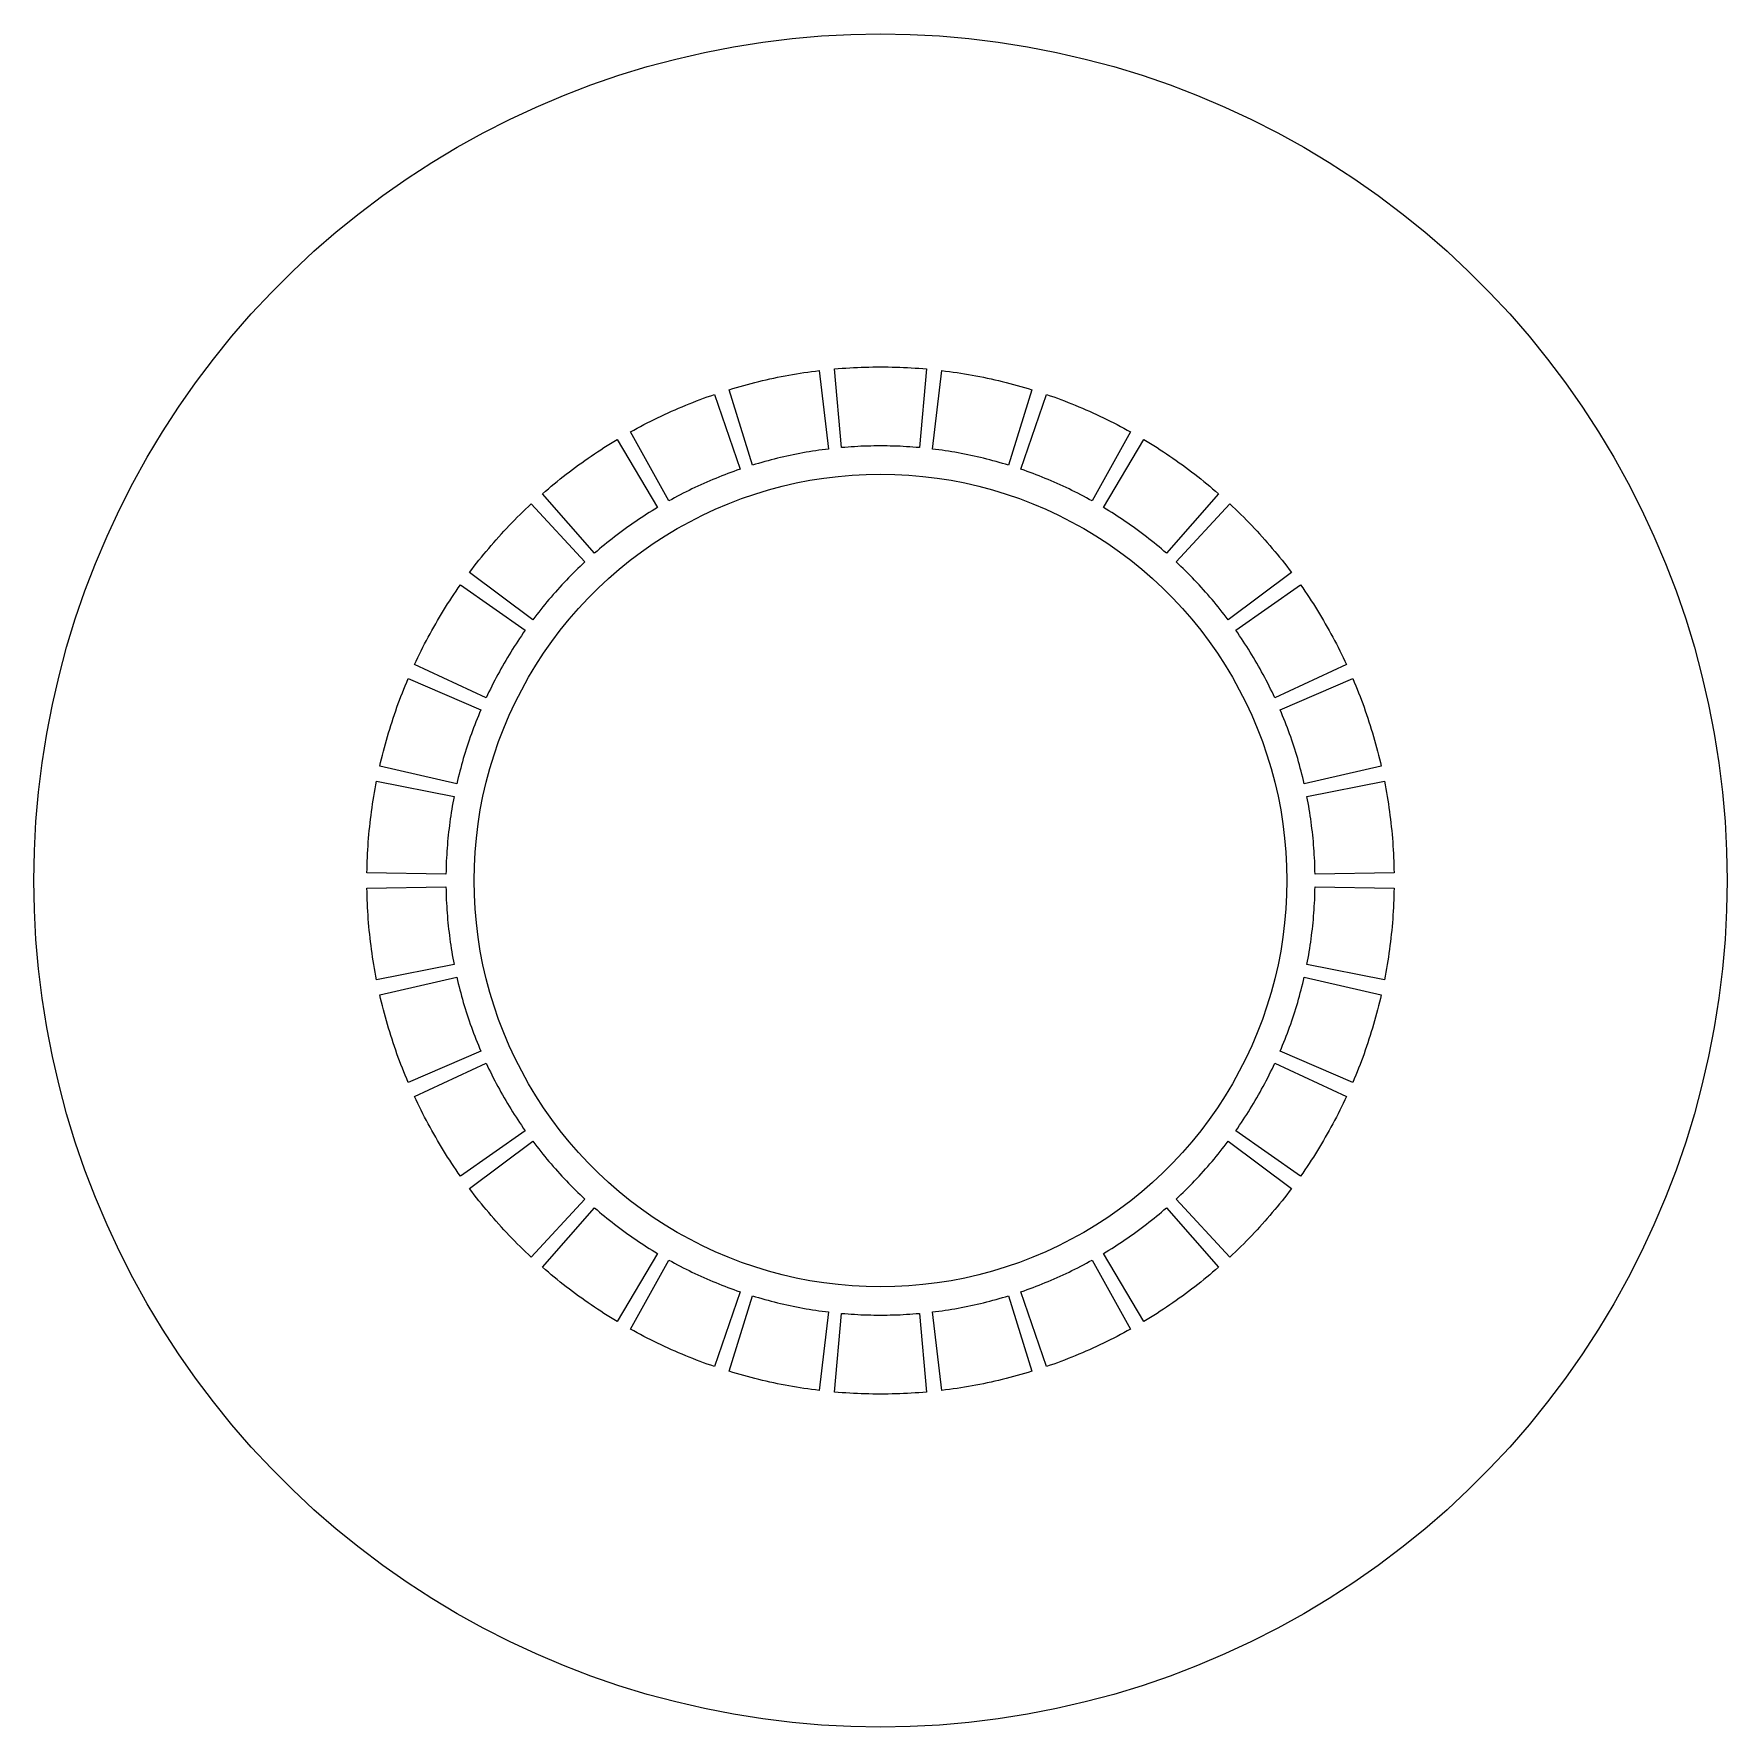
# Model space of a CAD drawing. Header units: metres. Extents: x 0 to 300, y 0 to 300.
import ezdxf

# ---------------------------------------------------------------- set-up
doc = ezdxf.new("R2010")
doc.units = ezdxf.units.M

msp = doc.modelspace()

# ---------------------------------------------------------------- linework, layer by layer
at = {"layer": 'CUT'}
for points in [[(300, 150), (299.9086, 144.7651), (299.6346, 139.5365), (299.1783, 134.3207), (298.5402, 129.124), (297.7212, 123.9528), (296.7221, 118.8132), (295.5444, 113.7117), (294.1893, 108.6544), (292.6585, 103.6475), (290.9539, 98.697), (289.0776, 93.809), (287.0318, 88.9895), (284.8191, 84.2443), (282.4421, 79.5793), (279.9038, 75), (277.2072, 70.5121), (274.3556, 66.1211), (271.3525, 61.8322), (268.2016, 57.6508), (264.9067, 53.5819), (261.4717, 49.6304), (257.901, 45.8012), (254.1988, 42.099), (250.3696, 38.5283), (246.4181, 35.0933), (242.3492, 31.7984), (238.1678, 28.6475), (233.8789, 25.6444), (229.4879, 22.7928), (225, 20.0962), (220.4207, 17.5579), (215.7557, 15.1809), (211.0105, 12.9682), (206.191, 10.9224), (201.303, 9.0461), (196.3525, 7.3415), (191.3456, 5.8107), (186.2883, 4.4556), (181.1868, 3.2779), (176.0472, 2.2788), (170.876, 1.4598), (165.6793, 0.8217), (160.4635, 0.3654), (155.2349, 0.0914), (150, 0), (144.7651, 0.0914), (139.5365, 0.3654), (134.3207, 0.8217), (129.124, 1.4598), (123.9528, 2.2788), (118.8132, 3.2779), (113.7117, 4.4556), (108.6544, 5.8107), (103.6475, 7.3415), (98.697, 9.0461), (93.809, 10.9224), (88.9895, 12.9682), (84.2443, 15.1809), (79.5793, 17.5579), (75, 20.0962), (70.5121, 22.7928), (66.1211, 25.6444), (61.8322, 28.6475), (57.6508, 31.7984), (53.5819, 35.0933), (49.6304, 38.5283), (45.8012, 42.099), (42.099, 45.8012), (38.5283, 49.6304), (35.0933, 53.5819), (31.7984, 57.6508), (28.6475, 61.8322), (25.6444, 66.1211), (22.7928, 70.5121), (20.0962, 75), (17.5579, 79.5793), (15.1809, 84.2443), (12.9682, 88.9895), (10.9224, 93.809), (9.0461, 98.697), (7.3415, 103.6475), (5.8107, 108.6544), (4.4556, 113.7117), (3.2779, 118.8132), (2.2788, 123.9528), (1.4598, 129.124), (0.8217, 134.3207), (0.3654, 139.5365), (0.0914, 144.7651), (0, 150), (0.0914, 155.2349), (0.3654, 160.4635), (0.8217, 165.6793), (1.4598, 170.876), (2.2788, 176.0472), (3.2779, 181.1868), (4.4556, 186.2883), (5.8107, 191.3456), (7.3415, 196.3525), (9.0461, 201.303), (10.9224, 206.191), (12.9682, 211.0105), (15.1809, 215.7557), (17.5579, 220.4207), (20.0962, 225), (22.7928, 229.4879), (25.6444, 233.8789), (28.6475, 238.1678), (31.7984, 242.3492), (35.0933, 246.4181), (38.5283, 250.3696), (42.099, 254.1988), (45.8012, 257.901), (49.6304, 261.4717), (53.5819, 264.9067), (57.6508, 268.2016), (61.8322, 271.3525), (66.1211, 274.3556), (70.5121, 277.2072), (75, 279.9038), (79.5793, 282.4421), (84.2443, 284.8191), (88.9895, 287.0318), (93.809, 289.0776), (98.697, 290.9539), (103.6475, 292.6585), (108.6544, 294.1893), (113.7117, 295.5444), (118.8132, 296.7221), (123.9528, 297.7212), (129.124, 298.5402), (134.3207, 299.1783), (139.5365, 299.6346), (144.7651, 299.9086), (150, 300), (155.2349, 299.9086), (160.4635, 299.6346), (165.6793, 299.1783), (170.876, 298.5402), (176.0472, 297.7212), (181.1868, 296.7221), (186.2883, 295.5444), (191.3456, 294.1893), (196.3525, 292.6585), (201.303, 290.9539), (206.191, 289.0776), (211.0105, 287.0318), (215.7557, 284.8191), (220.4207, 282.4421), (225, 279.9038), (229.4879, 277.2072), (233.8789, 274.3556), (238.1678, 271.3525), (242.3492, 268.2016), (246.4181, 264.9067), (250.3696, 261.4717), (254.1988, 257.901), (257.901, 254.1988), (261.4717, 250.3696), (264.9067, 246.4181), (268.2016, 242.3492), (271.3525, 238.1678), (274.3556, 233.8789), (277.2072, 229.4879), (279.9038, 225), (282.4421, 220.4207), (284.8191, 215.7557), (287.0318, 211.0105), (289.0776, 206.191), (290.9539, 201.303), (292.6585, 196.3525), (294.1893, 191.3456), (295.5444, 186.2883), (296.7221, 181.1868), (297.7212, 176.0472), (298.5402, 170.876), (299.1783, 165.6793), (299.6346, 160.4635), (299.9086, 155.2349)], [(123.1751, 236.9565), (123.8265, 237.1547), (124.4793, 237.3481), (125.1335, 237.5366), (125.7892, 237.7202), (126.4462, 237.8989), (127.1045, 238.0727), (127.7641, 238.2415), (128.425, 238.4054), (129.087, 238.5644), (129.7502, 238.7184), (130.4146, 238.8674), (131.08, 239.0114), (131.7465, 239.1505), (132.4141, 239.2846), (133.0826, 239.4137), (133.7521, 239.5377), (134.4224, 239.6568), (135.0937, 239.7708), (135.7658, 239.8798), (136.4386, 239.9838), (137.1123, 240.0828), (137.7866, 240.1767), (138.4617, 240.2655), (139.1374, 240.3493), (140.8085, 226.4494), (140.2368, 226.3785), (139.6656, 226.3033), (139.095, 226.2239), (138.525, 226.1402), (137.9557, 226.0522), (137.387, 225.9599), (136.819, 225.8634), (136.2517, 225.7627), (135.6853, 225.6577), (135.1196, 225.5485), (134.5548, 225.435), (133.9908, 225.3174), (133.4277, 225.1955), (132.8656, 225.0694), (132.3044, 224.9391), (131.7442, 224.8046), (131.185, 224.6659), (130.6269, 224.523), (130.0699, 224.376), (129.5139, 224.2248), (128.9592, 224.0694), (128.4056, 223.9099), (127.8532, 223.7463), (127.302, 223.5785)], [(141.8406, 240.6335), (142.5189, 240.692), (143.1977, 240.7454), (143.8768, 240.7938), (144.5563, 240.837), (145.2361, 240.8752), (145.9162, 240.9083), (146.5965, 240.9363), (147.2769, 240.9592), (147.9576, 240.9771), (148.6383, 240.9898), (149.3191, 240.9975), (150, 241), (150.6809, 240.9975), (151.3617, 240.9898), (152.0424, 240.9771), (152.7231, 240.9592), (153.4035, 240.9363), (154.0838, 240.9083), (154.7639, 240.8752), (155.4437, 240.837), (156.1232, 240.7938), (156.8023, 240.7454), (157.4811, 240.692), (158.1594, 240.6335), (156.9041, 226.6898), (156.3302, 226.7394), (155.7558, 226.7846), (155.1811, 226.8255), (154.6062, 226.8621), (154.031, 226.8944), (153.4555, 226.9224), (152.8799, 226.9461), (152.3041, 226.9655), (151.7282, 226.9806), (151.1522, 226.9914), (150.5761, 226.9978), (150, 227), (149.4239, 226.9978), (148.8478, 226.9914), (148.2718, 226.9806), (147.6959, 226.9655), (147.1201, 226.9461), (146.5445, 226.9224), (145.969, 226.8944), (145.3938, 226.8621), (144.8189, 226.8255), (144.2442, 226.7846), (143.6698, 226.7394), (143.0959, 226.6898)], [(160.8626, 240.3493), (161.5383, 240.2655), (162.2134, 240.1767), (162.8877, 240.0828), (163.5614, 239.9838), (164.2342, 239.8798), (164.9063, 239.7708), (165.5776, 239.6568), (166.2479, 239.5377), (166.9174, 239.4137), (167.5859, 239.2846), (168.2535, 239.1505), (168.92, 239.0114), (169.5854, 238.8674), (170.2498, 238.7184), (170.913, 238.5644), (171.575, 238.4054), (172.2359, 238.2415), (172.8955, 238.0727), (173.5538, 237.8989), (174.2108, 237.7202), (174.8665, 237.5366), (175.5207, 237.3481), (176.1735, 237.1547), (176.8249, 236.9565), (172.698, 223.5785), (172.1468, 223.7463), (171.5944, 223.9099), (171.0408, 224.0694), (170.4861, 224.2248), (169.9301, 224.376), (169.3731, 224.523), (168.815, 224.6659), (168.2558, 224.8046), (167.6956, 224.9391), (167.1344, 225.0694), (166.5723, 225.1955), (166.0092, 225.3174), (165.4452, 225.435), (164.8804, 225.5485), (164.3147, 225.6577), (163.7483, 225.7627), (163.181, 225.8634), (162.613, 225.9599), (162.0443, 226.0522), (161.475, 226.1402), (160.905, 226.2239), (160.3344, 226.3033), (159.7632, 226.3785), (159.1915, 226.4494)], [(105.682, 229.479), (106.2779, 229.8084), (106.8763, 230.1333), (107.4771, 230.4537), (108.0802, 230.7696), (108.6857, 231.081), (109.2935, 231.3878), (109.9036, 231.6901), (110.5159, 231.9878), (111.1304, 232.281), (111.7471, 232.5695), (112.366, 232.8534), (112.987, 233.1326), (113.61, 233.4072), (114.2351, 233.6772), (114.8621, 233.9424), (115.4912, 234.203), (116.1222, 234.4588), (116.755, 234.7099), (117.3898, 234.9563), (118.0263, 235.1979), (118.6646, 235.4347), (119.3047, 235.6668), (119.9466, 235.8941), (120.5901, 236.1165), (125.1147, 222.8678), (124.5702, 222.6796), (124.0271, 222.4873), (123.4855, 222.2909), (122.9453, 222.0905), (122.4067, 221.8861), (121.8696, 221.6776), (121.3341, 221.4652), (120.8002, 221.2487), (120.268, 221.0282), (119.7374, 220.8038), (119.2085, 220.5754), (118.6813, 220.343), (118.1558, 220.1067), (117.6322, 219.8665), (117.1104, 219.6224), (116.5904, 219.3743), (116.0723, 219.1224), (115.556, 218.8666), (115.0417, 218.607), (114.5294, 218.3435), (114.019, 218.0762), (113.5107, 217.8051), (113.0044, 217.5302), (112.5002, 217.2515)], [(179.4099, 236.1165), (180.0534, 235.8941), (180.6953, 235.6668), (181.3354, 235.4347), (181.9737, 235.1979), (182.6102, 234.9563), (183.245, 234.7099), (183.8778, 234.4588), (184.5088, 234.203), (185.1379, 233.9424), (185.7649, 233.6772), (186.39, 233.4072), (187.013, 233.1326), (187.634, 232.8534), (188.2529, 232.5695), (188.8696, 232.281), (189.4841, 231.9878), (190.0964, 231.6901), (190.7065, 231.3878), (191.3143, 231.081), (191.9198, 230.7696), (192.5229, 230.4537), (193.1237, 230.1333), (193.7221, 229.8084), (194.318, 229.479), (187.4998, 217.2515), (186.9956, 217.5302), (186.4893, 217.8051), (185.981, 218.0762), (185.4706, 218.3435), (184.9583, 218.607), (184.444, 218.8666), (183.9277, 219.1224), (183.4096, 219.3743), (182.8896, 219.6224), (182.3678, 219.8665), (181.8442, 220.1067), (181.3187, 220.343), (180.7915, 220.5754), (180.2626, 220.8038), (179.732, 221.0282), (179.1998, 221.2487), (178.6659, 221.4652), (178.1304, 221.6776), (177.5933, 221.8861), (177.0547, 222.0905), (176.5145, 222.2909), (175.9729, 222.4873), (175.4298, 222.6796), (174.8853, 222.8678)], [(90.1259, 218.528), (90.6403, 218.9741), (91.158, 219.4163), (91.679, 219.8546), (92.2033, 220.289), (92.7308, 220.7195), (93.2615, 221.146), (93.7954, 221.5685), (94.3325, 221.987), (94.8727, 222.4015), (95.4159, 222.8119), (95.9622, 223.2183), (96.5115, 223.6205), (97.0639, 224.0187), (97.6192, 224.4127), (98.1774, 224.8025), (98.7385, 225.1882), (99.3025, 225.5696), (99.8693, 225.9468), (100.439, 226.3197), (101.0114, 226.6884), (101.5865, 227.0528), (102.1644, 227.4129), (102.7449, 227.7686), (103.3281, 228.12), (110.5084, 216.1015), (110.0149, 215.8042), (109.5237, 215.5032), (109.0347, 215.1985), (108.5481, 214.8902), (108.0637, 214.5782), (107.5817, 214.2627), (107.1021, 213.9435), (106.6249, 213.6207), (106.1501, 213.2944), (105.6777, 212.9646), (105.2079, 212.6312), (104.7405, 212.2943), (104.2757, 211.9539), (103.8135, 211.6101), (103.3538, 211.2628), (102.8967, 210.9121), (102.4423, 210.5579), (101.9905, 210.2004), (101.5415, 209.8395), (101.0951, 209.4753), (100.6515, 209.1077), (100.2106, 208.7368), (99.7725, 208.3627), (99.3373, 207.9852)], [(196.6719, 228.12), (197.2551, 227.7686), (197.8356, 227.4129), (198.4135, 227.0528), (198.9886, 226.6884), (199.561, 226.3197), (200.1307, 225.9468), (200.6975, 225.5696), (201.2615, 225.1882), (201.8226, 224.8025), (202.3808, 224.4127), (202.9361, 224.0187), (203.4885, 223.6205), (204.0378, 223.2183), (204.5841, 222.8119), (205.1273, 222.4015), (205.6675, 221.987), (206.2046, 221.5685), (206.7385, 221.146), (207.2692, 220.7195), (207.7967, 220.289), (208.321, 219.8546), (208.842, 219.4163), (209.3597, 218.9741), (209.8741, 218.528), (200.6627, 207.9852), (200.2275, 208.3627), (199.7894, 208.7368), (199.3485, 209.1077), (198.9049, 209.4753), (198.4585, 209.8395), (198.0095, 210.2004), (197.5577, 210.5579), (197.1033, 210.9121), (196.6462, 211.2628), (196.1865, 211.6101), (195.7243, 211.9539), (195.2595, 212.2943), (194.7921, 212.6312), (194.3223, 212.9646), (193.8499, 213.2944), (193.3751, 213.6207), (192.8979, 213.9435), (192.4183, 214.2627), (191.9363, 214.5782), (191.4519, 214.8902), (190.9653, 215.1985), (190.4763, 215.5032), (189.9851, 215.8042), (189.4916, 216.1015)], [(222, 150), (221.9561, 147.4872), (221.8246, 144.9775), (221.6056, 142.474), (221.2993, 139.9795), (220.9062, 137.4973), (220.4266, 135.0304), (219.8613, 132.5816), (219.2108, 130.1541), (218.4761, 127.7508), (217.6579, 125.3745), (216.7572, 123.0283), (215.7753, 120.715), (214.7132, 118.4373), (213.5722, 116.198), (212.3538, 114), (211.0595, 111.8458), (209.6907, 109.7381), (208.2492, 107.6795), (206.7368, 105.6724), (205.1552, 103.7193), (203.5064, 101.8226), (201.7925, 99.9846), (200.0154, 98.2075), (198.1774, 96.4936), (196.2807, 94.8448), (194.3276, 93.2632), (192.3205, 91.7508), (190.2619, 90.3093), (188.1542, 88.9405), (186, 87.6462), (183.802, 86.4278), (181.5627, 85.2868), (179.285, 84.2247), (176.9717, 83.2428), (174.6255, 82.3421), (172.2492, 81.5239), (169.8459, 80.7892), (167.4184, 80.1387), (164.9696, 79.5734), (162.5027, 79.0938), (160.0205, 78.7007), (157.526, 78.3944), (155.0225, 78.1754), (152.5128, 78.0439), (150, 78), (147.4872, 78.0439), (144.9775, 78.1754), (142.474, 78.3944), (139.9795, 78.7007), (137.4973, 79.0938), (135.0304, 79.5734), (132.5816, 80.1387), (130.1541, 80.7892), (127.7508, 81.5239), (125.3745, 82.3421), (123.0283, 83.2428), (120.715, 84.2247), (118.4373, 85.2868), (116.198, 86.4278), (114, 87.6462), (111.8458, 88.9405), (109.7381, 90.3093), (107.6795, 91.7508), (105.6724, 93.2632), (103.7193, 94.8448), (101.8226, 96.4936), (99.9846, 98.2075), (98.2075, 99.9846), (96.4936, 101.8226), (94.8448, 103.7193), (93.2632, 105.6724), (91.7508, 107.6795), (90.3093, 109.7381), (88.9405, 111.8458), (87.6462, 114), (86.4278, 116.198), (85.2868, 118.4373), (84.2247, 120.715), (83.2428, 123.0283), (82.3421, 125.3745), (81.5239, 127.7508), (80.7892, 130.1541), (80.1387, 132.5816), (79.5734, 135.0304), (79.0938, 137.4973), (78.7007, 139.9795), (78.3944, 142.474), (78.1754, 144.9775), (78.0439, 147.4872), (78, 150), (78.0439, 152.5128), (78.1754, 155.0225), (78.3944, 157.526), (78.7007, 160.0205), (79.0938, 162.5027), (79.5734, 164.9696), (80.1387, 167.4184), (80.7892, 169.8459), (81.5239, 172.2492), (82.3421, 174.6255), (83.2428, 176.9717), (84.2247, 179.285), (85.2868, 181.5627), (86.4278, 183.802), (87.6462, 186), (88.9405, 188.1542), (90.3093, 190.2619), (91.7508, 192.3205), (93.2632, 194.3276), (94.8448, 196.2807), (96.4936, 198.1774), (98.2075, 200.0154), (99.9846, 201.7925), (101.8226, 203.5064), (103.7193, 205.1552), (105.6724, 206.7368), (107.6795, 208.2492), (109.7381, 209.6907), (111.8458, 211.0595), (114, 212.3538), (116.198, 213.5722), (118.4373, 214.7132), (120.715, 215.7753), (123.0283, 216.7572), (125.3745, 217.6579), (127.7508, 218.4761), (130.1541, 219.2108), (132.5816, 219.8613), (135.0304, 220.4266), (137.4973, 220.9062), (139.9795, 221.2993), (142.474, 221.6056), (144.9775, 221.8246), (147.4872, 221.9561), (150, 222), (152.5128, 221.9561), (155.0225, 221.8246), (157.526, 221.6056), (160.0205, 221.2993), (162.5027, 220.9062), (164.9696, 220.4266), (167.4184, 219.8613), (169.8459, 219.2108), (172.2492, 218.4761), (174.6255, 217.6579), (176.9717, 216.7572), (179.285, 215.7753), (181.5627, 214.7132), (183.802, 213.5722), (186, 212.3538), (188.1542, 211.0595), (190.2619, 209.6907), (192.3205, 208.2492), (194.3276, 206.7368), (196.2807, 205.1552), (198.1774, 203.5064), (200.0154, 201.7925), (201.7925, 200.0154), (203.5064, 198.1774), (205.1552, 196.2807), (206.7368, 194.3276), (208.2492, 192.3205), (209.6907, 190.2619), (211.0595, 188.1542), (212.3538, 186), (213.5722, 183.802), (214.7132, 181.5627), (215.7753, 179.285), (216.7572, 176.9717), (217.6579, 174.6255), (218.4761, 172.2492), (219.2108, 169.8459), (219.8613, 167.4184), (220.4266, 164.9696), (220.9062, 162.5027), (221.2993, 160.0205), (221.6056, 157.526), (221.8246, 155.0225), (221.9561, 152.5128)], [(77.1865, 204.582), (77.5969, 205.1252), (78.0114, 205.6654), (78.4299, 206.2025), (78.8524, 206.7364), (79.2789, 207.2671), (79.7093, 207.7947), (80.1437, 208.319), (80.582, 208.84), (81.0242, 209.3577), (81.4702, 209.8721), (81.9201, 210.3832), (82.3738, 210.8909), (82.8313, 211.3952), (83.2925, 211.896), (83.7575, 212.3934), (84.2262, 212.8872), (84.6986, 213.3776), (85.1746, 213.8644), (85.6542, 214.3477), (86.1375, 214.8273), (86.6243, 215.3033), (87.1147, 215.7756), (87.6086, 216.2443), (88.1059, 216.7093), (97.6281, 206.4463), (97.2072, 206.0529), (96.7893, 205.6563), (96.3744, 205.2566), (95.9625, 204.8539), (95.5536, 204.448), (95.1477, 204.0391), (94.7449, 203.6272), (94.3452, 203.2123), (93.9487, 202.7944), (93.5552, 202.3735), (93.1649, 201.9497), (92.7778, 201.5231), (92.394, 201.0935), (92.0133, 200.661), (91.6359, 200.2258), (91.2617, 199.7877), (90.8908, 199.3468), (90.5233, 198.9032), (90.1591, 198.4568), (89.7982, 198.0077), (89.4407, 197.5559), (89.0866, 197.1015), (88.7358, 196.6444), (88.3886, 196.1848)], [(211.8941, 216.7093), (212.3914, 216.2443), (212.8853, 215.7756), (213.3757, 215.3033), (213.8625, 214.8273), (214.3458, 214.3477), (214.8254, 213.8644), (215.3014, 213.3776), (215.7738, 212.8872), (216.2425, 212.3934), (216.7075, 211.896), (217.1687, 211.3952), (217.6262, 210.8909), (218.0799, 210.3832), (218.5298, 209.8721), (218.9758, 209.3577), (219.418, 208.84), (219.8563, 208.319), (220.2907, 207.7947), (220.7211, 207.2671), (221.1476, 206.7364), (221.5701, 206.2025), (221.9886, 205.6654), (222.4031, 205.1252), (222.8135, 204.582), (211.6114, 196.1848), (211.2642, 196.6444), (210.9134, 197.1015), (210.5593, 197.5559), (210.2018, 198.0077), (209.8409, 198.4568), (209.4767, 198.9032), (209.1092, 199.3468), (208.7383, 199.7877), (208.3641, 200.2258), (207.9867, 200.661), (207.606, 201.0935), (207.2222, 201.5231), (206.8351, 201.9497), (206.4448, 202.3735), (206.0513, 202.7944), (205.6548, 203.2123), (205.2551, 203.6272), (204.8523, 204.0391), (204.4464, 204.448), (204.0375, 204.8539), (203.6256, 205.2566), (203.2107, 205.6563), (202.7928, 206.0529), (202.3719, 206.4463)], [(67.4294, 188.2505), (67.7179, 188.8672), (68.011, 189.4817), (68.3087, 190.0941), (68.611, 190.7041), (68.9178, 191.312), (69.2292, 191.9175), (69.5451, 192.5206), (69.8654, 193.1214), (70.1903, 193.7197), (70.5197, 194.3157), (70.8535, 194.9091), (71.1917, 195.5), (71.5343, 196.0884), (71.8814, 196.6742), (72.2328, 197.2573), (72.5885, 197.8379), (72.9486, 198.4157), (73.313, 198.9909), (73.6817, 199.5633), (74.0547, 200.1329), (74.4319, 200.6997), (74.8133, 201.2637), (75.199, 201.8248), (75.5888, 202.383), (87.0367, 194.3241), (86.7068, 193.8518), (86.3805, 193.377), (86.0577, 192.8998), (85.7386, 192.4201), (85.423, 191.9381), (85.111, 191.4538), (84.8027, 190.9671), (84.498, 190.4782), (84.1969, 189.987), (83.8996, 189.4935), (83.606, 188.9979), (83.316, 188.5), (83.0299, 188), (82.7474, 187.4979), (82.4687, 186.9936), (82.1938, 186.4873), (81.9227, 185.979), (81.6555, 185.4686), (81.392, 184.9563), (81.1324, 184.442), (80.8766, 183.9257), (80.6247, 183.4076), (80.3767, 182.8876), (80.1326, 182.3658)], [(224.4112, 202.383), (224.801, 201.8248), (225.1867, 201.2637), (225.5681, 200.6997), (225.9453, 200.1329), (226.3183, 199.5633), (226.687, 198.9909), (227.0514, 198.4157), (227.4115, 197.8379), (227.7672, 197.2573), (228.1186, 196.6742), (228.4657, 196.0884), (228.8083, 195.5), (229.1465, 194.9091), (229.4803, 194.3157), (229.8097, 193.7197), (230.1346, 193.1214), (230.4549, 192.5206), (230.7708, 191.9175), (231.0822, 191.312), (231.389, 190.7041), (231.6913, 190.0941), (231.989, 189.4817), (232.2821, 188.8672), (232.5706, 188.2505), (219.8674, 182.3658), (219.6233, 182.8876), (219.3753, 183.4076), (219.1234, 183.9257), (218.8676, 184.442), (218.608, 184.9563), (218.3445, 185.4686), (218.0773, 185.979), (217.8062, 186.4873), (217.5313, 186.9936), (217.2526, 187.4979), (216.9701, 188), (216.684, 188.5), (216.394, 188.9979), (216.1004, 189.4935), (215.8031, 189.987), (215.502, 190.4782), (215.1973, 190.9671), (214.889, 191.4538), (214.577, 191.9381), (214.2614, 192.4201), (213.9423, 192.8998), (213.6195, 193.377), (213.2932, 193.8518), (212.9633, 194.3241)], [(61.2811, 170.2472), (61.435, 170.9104), (61.594, 171.5725), (61.7578, 172.2333), (61.9267, 172.8929), (62.1004, 173.5513), (62.2791, 174.2083), (62.4627, 174.8639), (62.6511, 175.5182), (62.8445, 176.171), (63.0428, 176.8224), (63.2459, 177.4722), (63.4539, 178.1205), (63.6667, 178.7673), (63.8843, 179.4124), (64.1068, 180.0559), (64.3341, 180.6977), (64.5662, 181.3378), (64.803, 181.9762), (65.0447, 182.6127), (65.291, 183.2474), (65.5422, 183.8803), (65.798, 184.5113), (66.0586, 185.1403), (66.3239, 185.7674), (79.1971, 180.2647), (78.9727, 179.7341), (78.7522, 179.2018), (78.5357, 178.6679), (78.3232, 178.1324), (78.1147, 177.5954), (77.9103, 177.0568), (77.7098, 176.5166), (77.5135, 175.975), (77.3211, 175.4319), (77.1329, 174.8874), (76.9487, 174.3416), (76.7686, 173.7943), (76.5927, 173.2457), (76.4208, 172.6958), (76.253, 172.1447), (76.0894, 171.5923), (75.9299, 171.0387), (75.7746, 170.4839), (75.6234, 169.928), (75.4764, 169.3709), (75.3336, 168.8128), (75.1949, 168.2536), (75.0604, 167.6934), (74.9301, 167.1322)], [(233.6761, 185.7674), (233.9414, 185.1403), (234.202, 184.5113), (234.4578, 183.8803), (234.709, 183.2474), (234.9553, 182.6127), (235.197, 181.9762), (235.4338, 181.3378), (235.6659, 180.6977), (235.8932, 180.0559), (236.1157, 179.4124), (236.3333, 178.7673), (236.5461, 178.1205), (236.7541, 177.4722), (236.9572, 176.8224), (237.1555, 176.171), (237.3489, 175.5182), (237.5373, 174.8639), (237.7209, 174.2083), (237.8996, 173.5513), (238.0733, 172.8929), (238.2422, 172.2333), (238.406, 171.5725), (238.565, 170.9104), (238.7189, 170.2472), (225.0699, 167.1322), (224.9396, 167.6934), (224.8051, 168.2536), (224.6664, 168.8128), (224.5236, 169.3709), (224.3766, 169.928), (224.2254, 170.4839), (224.0701, 171.0387), (223.9106, 171.5923), (223.747, 172.1447), (223.5792, 172.6958), (223.4073, 173.2457), (223.2314, 173.7943), (223.0513, 174.3416), (222.8671, 174.8874), (222.6789, 175.4319), (222.4865, 175.975), (222.2902, 176.5166), (222.0897, 177.0568), (221.8853, 177.5954), (221.6768, 178.1324), (221.4643, 178.6679), (221.2478, 179.2018), (221.0273, 179.7341), (220.8029, 180.2647)], [(59.0101, 151.359), (59.0229, 152.0398), (59.0407, 152.7204), (59.0636, 153.4009), (59.0916, 154.0812), (59.1246, 154.7613), (59.1628, 155.441), (59.2061, 156.1205), (59.2544, 156.7997), (59.3078, 157.4785), (59.3663, 158.1568), (59.4299, 158.8347), (59.4985, 159.5121), (59.5722, 160.189), (59.651, 160.8652), (59.7348, 161.5409), (59.8237, 162.216), (59.9176, 162.8903), (60.0166, 163.564), (60.1206, 164.2368), (60.2296, 164.9089), (60.3437, 165.5802), (60.4627, 166.2505), (60.5868, 166.92), (60.7159, 167.5885), (74.4519, 164.8826), (74.3427, 164.3169), (74.2377, 163.7505), (74.1369, 163.1832), (74.0404, 162.6152), (73.9482, 162.0466), (73.8602, 161.4772), (73.7764, 160.9072), (73.697, 160.3366), (73.6218, 159.7654), (73.5508, 159.1937), (73.4842, 158.6214), (73.4218, 158.0487), (73.3637, 157.4755), (73.31, 156.9019), (73.2605, 156.3279), (73.2153, 155.7536), (73.1744, 155.1789), (73.1378, 154.604), (73.1055, 154.0288), (73.0775, 153.4533), (73.0538, 152.8777), (73.0344, 152.3019), (73.0193, 151.726), (73.0086, 151.15)], [(239.2841, 167.5885), (239.4132, 166.92), (239.5373, 166.2505), (239.6563, 165.5802), (239.7704, 164.9089), (239.8794, 164.2368), (239.9834, 163.564), (240.0824, 162.8903), (240.1763, 162.216), (240.2652, 161.5409), (240.349, 160.8652), (240.4278, 160.189), (240.5015, 159.5121), (240.5701, 158.8347), (240.6337, 158.1568), (240.6922, 157.4785), (240.7456, 156.7997), (240.7939, 156.1205), (240.8372, 155.441), (240.8754, 154.7613), (240.9084, 154.0812), (240.9364, 153.4009), (240.9593, 152.7204), (240.9771, 152.0398), (240.9899, 151.359), (226.9914, 151.15), (226.9807, 151.726), (226.9656, 152.3019), (226.9462, 152.8777), (226.9225, 153.4533), (226.8945, 154.0288), (226.8622, 154.604), (226.8256, 155.1789), (226.7847, 155.7536), (226.7395, 156.3279), (226.69, 156.9019), (226.6363, 157.4755), (226.5782, 158.0487), (226.5158, 158.6214), (226.4492, 159.1937), (226.3782, 159.7654), (226.303, 160.3366), (226.2236, 160.9072), (226.1398, 161.4772), (226.0518, 162.0466), (225.9596, 162.6152), (225.8631, 163.1832), (225.7623, 163.7505), (225.6573, 164.3169), (225.5481, 164.8826)], [(60.7159, 132.4115), (60.5868, 133.08), (60.4627, 133.7495), (60.3437, 134.4198), (60.2296, 135.0911), (60.1206, 135.7632), (60.0166, 136.436), (59.9176, 137.1097), (59.8237, 137.784), (59.7348, 138.4591), (59.651, 139.1348), (59.5722, 139.811), (59.4985, 140.4879), (59.4299, 141.1653), (59.3663, 141.8432), (59.3078, 142.5215), (59.2544, 143.2003), (59.2061, 143.8795), (59.1628, 144.559), (59.1246, 145.2387), (59.0916, 145.9188), (59.0636, 146.5991), (59.0407, 147.2796), (59.0229, 147.9602), (59.0101, 148.641), (73.0086, 148.85), (73.0193, 148.274), (73.0344, 147.6981), (73.0538, 147.1223), (73.0775, 146.5467), (73.1055, 145.9712), (73.1378, 145.396), (73.1744, 144.8211), (73.2153, 144.2464), (73.2605, 143.6721), (73.31, 143.0981), (73.3637, 142.5245), (73.4218, 141.9513), (73.4842, 141.3786), (73.5508, 140.8063), (73.6218, 140.2346), (73.697, 139.6634), (73.7764, 139.0928), (73.8602, 138.5228), (73.9482, 137.9534), (74.0404, 137.3848), (74.1369, 136.8168), (74.2377, 136.2495), (74.3427, 135.6831), (74.4519, 135.1174)], [(240.9899, 148.641), (240.9771, 147.9602), (240.9593, 147.2796), (240.9364, 146.5991), (240.9084, 145.9188), (240.8754, 145.2387), (240.8372, 144.559), (240.7939, 143.8795), (240.7456, 143.2003), (240.6922, 142.5215), (240.6337, 141.8432), (240.5701, 141.1653), (240.5015, 140.4879), (240.4278, 139.811), (240.349, 139.1348), (240.2652, 138.4591), (240.1763, 137.784), (240.0824, 137.1097), (239.9834, 136.436), (239.8794, 135.7632), (239.7704, 135.0911), (239.6563, 134.4198), (239.5373, 133.7495), (239.4132, 133.08), (239.2841, 132.4115), (225.5481, 135.1174), (225.6573, 135.6831), (225.7623, 136.2495), (225.8631, 136.8168), (225.9596, 137.3848), (226.0518, 137.9534), (226.1398, 138.5228), (226.2236, 139.0928), (226.303, 139.6634), (226.3782, 140.2346), (226.4492, 140.8063), (226.5158, 141.3786), (226.5782, 141.9513), (226.6363, 142.5245), (226.69, 143.0981), (226.7395, 143.6721), (226.7847, 144.2464), (226.8256, 144.8211), (226.8622, 145.396), (226.8945, 145.9712), (226.9225, 146.5467), (226.9462, 147.1223), (226.9656, 147.6981), (226.9807, 148.274), (226.9914, 148.85)], [(66.3239, 114.2326), (66.0586, 114.8597), (65.798, 115.4887), (65.5422, 116.1197), (65.291, 116.7526), (65.0447, 117.3873), (64.803, 118.0238), (64.5662, 118.6622), (64.3341, 119.3023), (64.1068, 119.9441), (63.8843, 120.5876), (63.6667, 121.2327), (63.4539, 121.8795), (63.2459, 122.5278), (63.0428, 123.1776), (62.8445, 123.829), (62.6511, 124.4818), (62.4627, 125.1361), (62.2791, 125.7917), (62.1004, 126.4487), (61.9267, 127.1071), (61.7578, 127.7667), (61.594, 128.4275), (61.435, 129.0896), (61.2811, 129.7528), (74.9301, 132.8678), (75.0604, 132.3066), (75.1949, 131.7464), (75.3336, 131.1872), (75.4764, 130.6291), (75.6234, 130.072), (75.7746, 129.5161), (75.9299, 128.9613), (76.0894, 128.4077), (76.253, 127.8553), (76.4208, 127.3042), (76.5927, 126.7543), (76.7686, 126.2057), (76.9487, 125.6584), (77.1329, 125.1126), (77.3211, 124.5681), (77.5135, 124.025), (77.7098, 123.4834), (77.9103, 122.9432), (78.1147, 122.4046), (78.3232, 121.8676), (78.5357, 121.3321), (78.7522, 120.7982), (78.9727, 120.2659), (79.1971, 119.7353)], [(238.7189, 129.7528), (238.565, 129.0896), (238.406, 128.4275), (238.2422, 127.7667), (238.0733, 127.1071), (237.8996, 126.4487), (237.7209, 125.7917), (237.5373, 125.1361), (237.3489, 124.4818), (237.1555, 123.829), (236.9572, 123.1776), (236.7541, 122.5278), (236.5461, 121.8795), (236.3333, 121.2327), (236.1157, 120.5876), (235.8932, 119.9441), (235.6659, 119.3023), (235.4338, 118.6622), (235.197, 118.0238), (234.9553, 117.3873), (234.709, 116.7526), (234.4578, 116.1197), (234.202, 115.4887), (233.9414, 114.8597), (233.6761, 114.2326), (220.8029, 119.7353), (221.0273, 120.2659), (221.2478, 120.7982), (221.4643, 121.3321), (221.6768, 121.8676), (221.8853, 122.4046), (222.0897, 122.9432), (222.2902, 123.4834), (222.4865, 124.025), (222.6789, 124.5681), (222.8671, 125.1126), (223.0513, 125.6584), (223.2314, 126.2057), (223.4073, 126.7543), (223.5792, 127.3042), (223.747, 127.8553), (223.9106, 128.4077), (224.0701, 128.9613), (224.2254, 129.5161), (224.3766, 130.072), (224.5236, 130.6291), (224.6664, 131.1872), (224.8051, 131.7464), (224.9396, 132.3066), (225.0699, 132.8678)], [(75.5888, 97.617), (75.199, 98.1752), (74.8133, 98.7363), (74.4319, 99.3003), (74.0547, 99.8671), (73.6817, 100.4367), (73.313, 101.0091), (72.9486, 101.5843), (72.5885, 102.1621), (72.2328, 102.7427), (71.8814, 103.3258), (71.5343, 103.9116), (71.1917, 104.5), (70.8535, 105.0909), (70.5197, 105.6843), (70.1903, 106.2803), (69.8654, 106.8786), (69.5451, 107.4794), (69.2292, 108.0825), (68.9178, 108.688), (68.611, 109.2959), (68.3087, 109.9059), (68.011, 110.5183), (67.7179, 111.1328), (67.4294, 111.7495), (80.1326, 117.6342), (80.3767, 117.1124), (80.6247, 116.5924), (80.8766, 116.0743), (81.1324, 115.558), (81.392, 115.0437), (81.6555, 114.5314), (81.9227, 114.021), (82.1938, 113.5127), (82.4687, 113.0064), (82.7474, 112.5021), (83.0299, 112), (83.316, 111.5), (83.606, 111.0021), (83.8996, 110.5065), (84.1969, 110.013), (84.498, 109.5218), (84.8027, 109.0329), (85.111, 108.5462), (85.423, 108.0619), (85.7386, 107.5799), (86.0577, 107.1002), (86.3805, 106.623), (86.7068, 106.1482), (87.0367, 105.6759)], [(232.5706, 111.7495), (232.2821, 111.1328), (231.989, 110.5183), (231.6913, 109.9059), (231.389, 109.2959), (231.0822, 108.688), (230.7708, 108.0825), (230.4549, 107.4794), (230.1346, 106.8786), (229.8097, 106.2803), (229.4803, 105.6843), (229.1465, 105.0909), (228.8083, 104.5), (228.4657, 103.9116), (228.1186, 103.3258), (227.7672, 102.7427), (227.4115, 102.1621), (227.0514, 101.5843), (226.687, 101.0091), (226.3183, 100.4367), (225.9453, 99.8671), (225.5681, 99.3003), (225.1867, 98.7363), (224.801, 98.1752), (224.4112, 97.617), (212.9633, 105.6759), (213.2932, 106.1482), (213.6195, 106.623), (213.9423, 107.1002), (214.2614, 107.5799), (214.577, 108.0619), (214.889, 108.5462), (215.1973, 109.0329), (215.502, 109.5218), (215.8031, 110.013), (216.1004, 110.5065), (216.394, 111.0021), (216.684, 111.5), (216.9701, 112), (217.2526, 112.5021), (217.5313, 113.0064), (217.8062, 113.5127), (218.0773, 114.021), (218.3445, 114.5314), (218.608, 115.0437), (218.8676, 115.558), (219.1234, 116.0743), (219.3753, 116.5924), (219.6233, 117.1124), (219.8674, 117.6342)], [(88.1059, 83.2907), (87.6086, 83.7557), (87.1147, 84.2244), (86.6243, 84.6967), (86.1375, 85.1727), (85.6542, 85.6523), (85.1746, 86.1356), (84.6986, 86.6224), (84.2262, 87.1128), (83.7575, 87.6066), (83.2925, 88.104), (82.8313, 88.6048), (82.3738, 89.1091), (81.9201, 89.6168), (81.4702, 90.1279), (81.0242, 90.6423), (80.582, 91.16), (80.1437, 91.681), (79.7093, 92.2053), (79.2789, 92.7329), (78.8524, 93.2636), (78.4299, 93.7975), (78.0114, 94.3346), (77.5969, 94.8748), (77.1865, 95.418), (88.3886, 103.8152), (88.7358, 103.3556), (89.0866, 102.8985), (89.4407, 102.4441), (89.7982, 101.9923), (90.1591, 101.5432), (90.5233, 101.0968), (90.8908, 100.6532), (91.2617, 100.2123), (91.6359, 99.7742), (92.0133, 99.339), (92.394, 98.9065), (92.7778, 98.4769), (93.1649, 98.0503), (93.5552, 97.6265), (93.9487, 97.2056), (94.3452, 96.7877), (94.7449, 96.3728), (95.1477, 95.9609), (95.5536, 95.552), (95.9625, 95.1461), (96.3744, 94.7434), (96.7893, 94.3437), (97.2072, 93.9471), (97.6281, 93.5537)], [(222.8135, 95.418), (222.4031, 94.8748), (221.9886, 94.3346), (221.5701, 93.7975), (221.1476, 93.2636), (220.7211, 92.7329), (220.2907, 92.2053), (219.8563, 91.681), (219.418, 91.16), (218.9758, 90.6423), (218.5298, 90.1279), (218.0799, 89.6168), (217.6262, 89.1091), (217.1687, 88.6048), (216.7075, 88.104), (216.2425, 87.6066), (215.7738, 87.1128), (215.3014, 86.6224), (214.8254, 86.1356), (214.3458, 85.6523), (213.8625, 85.1727), (213.3757, 84.6967), (212.8853, 84.2244), (212.3914, 83.7557), (211.8941, 83.2907), (202.3719, 93.5537), (202.7928, 93.9471), (203.2107, 94.3437), (203.6256, 94.7434), (204.0375, 95.1461), (204.4464, 95.552), (204.8523, 95.9609), (205.2551, 96.3728), (205.6548, 96.7877), (206.0513, 97.2056), (206.4448, 97.6265), (206.8351, 98.0503), (207.2222, 98.4769), (207.606, 98.9065), (207.9867, 99.339), (208.3641, 99.7742), (208.7383, 100.2123), (209.1092, 100.6532), (209.4767, 101.0968), (209.8409, 101.5432), (210.2018, 101.9923), (210.5593, 102.4441), (210.9134, 102.8985), (211.2642, 103.3556), (211.6114, 103.8152)], [(103.3281, 71.88), (102.7449, 72.2314), (102.1644, 72.5871), (101.5865, 72.9472), (101.0114, 73.3116), (100.439, 73.6803), (99.8693, 74.0532), (99.3025, 74.4304), (98.7385, 74.8118), (98.1774, 75.1975), (97.6192, 75.5873), (97.0639, 75.9813), (96.5115, 76.3795), (95.9622, 76.7817), (95.4159, 77.1881), (94.8727, 77.5985), (94.3325, 78.013), (93.7954, 78.4315), (93.2615, 78.854), (92.7308, 79.2805), (92.2033, 79.711), (91.679, 80.1454), (91.158, 80.5837), (90.6403, 81.0259), (90.1259, 81.472), (99.3373, 92.0148), (99.7725, 91.6373), (100.2106, 91.2632), (100.6515, 90.8923), (101.0951, 90.5247), (101.5415, 90.1605), (101.9905, 89.7996), (102.4423, 89.4421), (102.8967, 89.0879), (103.3538, 88.7372), (103.8135, 88.3899), (104.2757, 88.0461), (104.7405, 87.7057), (105.2079, 87.3688), (105.6777, 87.0354), (106.1501, 86.7056), (106.6249, 86.3793), (107.1021, 86.0565), (107.5817, 85.7373), (108.0637, 85.4218), (108.5481, 85.1098), (109.0347, 84.8015), (109.5237, 84.4968), (110.0149, 84.1958), (110.5084, 83.8985)], [(209.8741, 81.472), (209.3597, 81.0259), (208.842, 80.5837), (208.321, 80.1454), (207.7967, 79.711), (207.2692, 79.2805), (206.7385, 78.854), (206.2046, 78.4315), (205.6675, 78.013), (205.1273, 77.5985), (204.5841, 77.1881), (204.0378, 76.7817), (203.4885, 76.3795), (202.9361, 75.9813), (202.3808, 75.5873), (201.8226, 75.1975), (201.2615, 74.8118), (200.6975, 74.4304), (200.1307, 74.0532), (199.561, 73.6803), (198.9886, 73.3116), (198.4135, 72.9472), (197.8356, 72.5871), (197.2551, 72.2314), (196.6719, 71.88), (189.4916, 83.8985), (189.9851, 84.1958), (190.4763, 84.4968), (190.9653, 84.8015), (191.4519, 85.1098), (191.9363, 85.4218), (192.4183, 85.7373), (192.8979, 86.0565), (193.3751, 86.3793), (193.8499, 86.7056), (194.3223, 87.0354), (194.7921, 87.3688), (195.2595, 87.7057), (195.7243, 88.0461), (196.1865, 88.3899), (196.6462, 88.7372), (197.1033, 89.0879), (197.5577, 89.4421), (198.0095, 89.7996), (198.4585, 90.1605), (198.9049, 90.5247), (199.3485, 90.8923), (199.7894, 91.2632), (200.2275, 91.6373), (200.6627, 92.0148)], [(120.5901, 63.8835), (119.9466, 64.1059), (119.3047, 64.3332), (118.6646, 64.5653), (118.0263, 64.8021), (117.3898, 65.0437), (116.755, 65.2901), (116.1222, 65.5412), (115.4912, 65.797), (114.8621, 66.0576), (114.2351, 66.3228), (113.61, 66.5928), (112.987, 66.8674), (112.366, 67.1466), (111.7471, 67.4305), (111.1304, 67.719), (110.5159, 68.0122), (109.9036, 68.3099), (109.2935, 68.6122), (108.6857, 68.919), (108.0802, 69.2304), (107.4771, 69.5463), (106.8763, 69.8667), (106.2779, 70.1916), (105.682, 70.521), (112.5002, 82.7485), (113.0044, 82.4698), (113.5107, 82.1949), (114.019, 81.9238), (114.5294, 81.6565), (115.0417, 81.393), (115.556, 81.1334), (116.0723, 80.8776), (116.5904, 80.6257), (117.1104, 80.3776), (117.6322, 80.1335), (118.1558, 79.8933), (118.6813, 79.657), (119.2085, 79.4246), (119.7374, 79.1962), (120.268, 78.9718), (120.8002, 78.7513), (121.3341, 78.5348), (121.8696, 78.3224), (122.4067, 78.1139), (122.9453, 77.9095), (123.4855, 77.7091), (124.0271, 77.5127), (124.5702, 77.3204), (125.1147, 77.1322)], [(194.318, 70.521), (193.7221, 70.1916), (193.1237, 69.8667), (192.5229, 69.5463), (191.9198, 69.2304), (191.3143, 68.919), (190.7065, 68.6122), (190.0964, 68.3099), (189.4841, 68.0122), (188.8696, 67.719), (188.2529, 67.4305), (187.634, 67.1466), (187.013, 66.8674), (186.39, 66.5928), (185.7649, 66.3228), (185.1379, 66.0576), (184.5088, 65.797), (183.8778, 65.5412), (183.245, 65.2901), (182.6102, 65.0437), (181.9737, 64.8021), (181.3354, 64.5653), (180.6953, 64.3332), (180.0534, 64.1059), (179.4099, 63.8835), (174.8853, 77.1322), (175.4298, 77.3204), (175.9729, 77.5127), (176.5145, 77.7091), (177.0547, 77.9095), (177.5933, 78.1139), (178.1304, 78.3224), (178.6659, 78.5348), (179.1998, 78.7513), (179.732, 78.9718), (180.2626, 79.1962), (180.7915, 79.4246), (181.3187, 79.657), (181.8442, 79.8933), (182.3678, 80.1335), (182.8896, 80.3776), (183.4096, 80.6257), (183.9277, 80.8776), (184.444, 81.1334), (184.9583, 81.393), (185.4706, 81.6565), (185.981, 81.9238), (186.4893, 82.1949), (186.9956, 82.4698), (187.4998, 82.7485)], [(139.1374, 59.6507), (138.4617, 59.7345), (137.7866, 59.8233), (137.1123, 59.9172), (136.4386, 60.0162), (135.7658, 60.1202), (135.0937, 60.2292), (134.4224, 60.3432), (133.7521, 60.4623), (133.0826, 60.5863), (132.4141, 60.7154), (131.7465, 60.8495), (131.08, 60.9886), (130.4146, 61.1326), (129.7502, 61.2816), (129.087, 61.4356), (128.425, 61.5946), (127.7641, 61.7585), (127.1045, 61.9273), (126.4462, 62.1011), (125.7892, 62.2798), (125.1335, 62.4634), (124.4793, 62.6519), (123.8265, 62.8453), (123.1751, 63.0435), (127.302, 76.4215), (127.8532, 76.2537), (128.4056, 76.0901), (128.9592, 75.9306), (129.5139, 75.7752), (130.0699, 75.624), (130.6269, 75.477), (131.185, 75.3341), (131.7442, 75.1954), (132.3044, 75.0609), (132.8656, 74.9306), (133.4277, 74.8045), (133.9908, 74.6826), (134.5548, 74.565), (135.1196, 74.4515), (135.6853, 74.3423), (136.2517, 74.2373), (136.819, 74.1366), (137.387, 74.0401), (137.9557, 73.9478), (138.525, 73.8598), (139.095, 73.7761), (139.6656, 73.6967), (140.2368, 73.6215), (140.8085, 73.5506)], [(176.8249, 63.0435), (176.1735, 62.8453), (175.5207, 62.6519), (174.8665, 62.4634), (174.2108, 62.2798), (173.5538, 62.1011), (172.8955, 61.9273), (172.2359, 61.7585), (171.575, 61.5946), (170.913, 61.4356), (170.2498, 61.2816), (169.5854, 61.1326), (168.92, 60.9886), (168.2535, 60.8495), (167.5859, 60.7154), (166.9174, 60.5863), (166.2479, 60.4623), (165.5776, 60.3432), (164.9063, 60.2292), (164.2342, 60.1202), (163.5614, 60.0162), (162.8877, 59.9172), (162.2134, 59.8233), (161.5383, 59.7345), (160.8626, 59.6507), (159.1915, 73.5506), (159.7632, 73.6215), (160.3344, 73.6967), (160.905, 73.7761), (161.475, 73.8598), (162.0443, 73.9478), (162.613, 74.0401), (163.181, 74.1366), (163.7483, 74.2373), (164.3147, 74.3423), (164.8804, 74.4515), (165.4452, 74.565), (166.0092, 74.6826), (166.5723, 74.8045), (167.1344, 74.9306), (167.6956, 75.0609), (168.2558, 75.1954), (168.815, 75.3341), (169.3731, 75.477), (169.9301, 75.624), (170.4861, 75.7752), (171.0408, 75.9306), (171.5944, 76.0901), (172.1468, 76.2537), (172.698, 76.4215)], [(158.1594, 59.3665), (157.4811, 59.308), (156.8023, 59.2546), (156.1232, 59.2062), (155.4437, 59.163), (154.7639, 59.1248), (154.0838, 59.0917), (153.4035, 59.0637), (152.7231, 59.0408), (152.0424, 59.0229), (151.3617, 59.0102), (150.6809, 59.0025), (150, 59), (149.3191, 59.0025), (148.6383, 59.0102), (147.9576, 59.0229), (147.2769, 59.0408), (146.5965, 59.0637), (145.9162, 59.0917), (145.2361, 59.1248), (144.5563, 59.163), (143.8768, 59.2062), (143.1977, 59.2546), (142.5189, 59.308), (141.8406, 59.3665), (143.0959, 73.3102), (143.6698, 73.2606), (144.2442, 73.2154), (144.8189, 73.1745), (145.3938, 73.1379), (145.969, 73.1056), (146.5445, 73.0776), (147.1201, 73.0539), (147.6959, 73.0345), (148.2718, 73.0194), (148.8478, 73.0086), (149.4239, 73.0022), (150, 73), (150.5761, 73.0022), (151.1522, 73.0086), (151.7282, 73.0194), (152.3041, 73.0345), (152.8799, 73.0539), (153.4555, 73.0776), (154.031, 73.1056), (154.6062, 73.1379), (155.1811, 73.1745), (155.7558, 73.2154), (156.3302, 73.2606), (156.9041, 73.3102)]]:
    msp.add_lwpolyline(points, close=True, dxfattribs=at)

doc.saveas('drawing.dxf')
